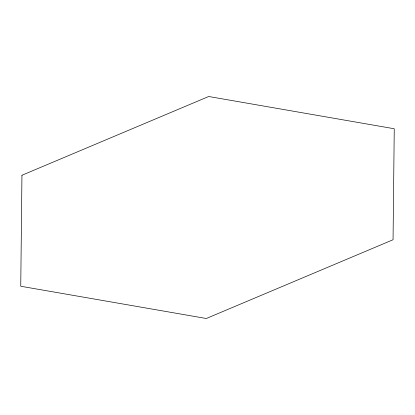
<?xml version="1.0" encoding="UTF-8"?>
<svg xmlns="http://www.w3.org/2000/svg" width="415" height="415" viewBox="0 0 415 415"><rect width="100%" height="100%" fill="white"/><g stroke="black" fill="none" stroke-linecap="round" stroke-linejoin="round"><path stroke-width="0.62" d="M21.948 175.255L20.75 286.251L206.302 318.497L393.052 239.746L394.25 128.749L208.698 96.503L21.948 175.255"/></g></svg>
